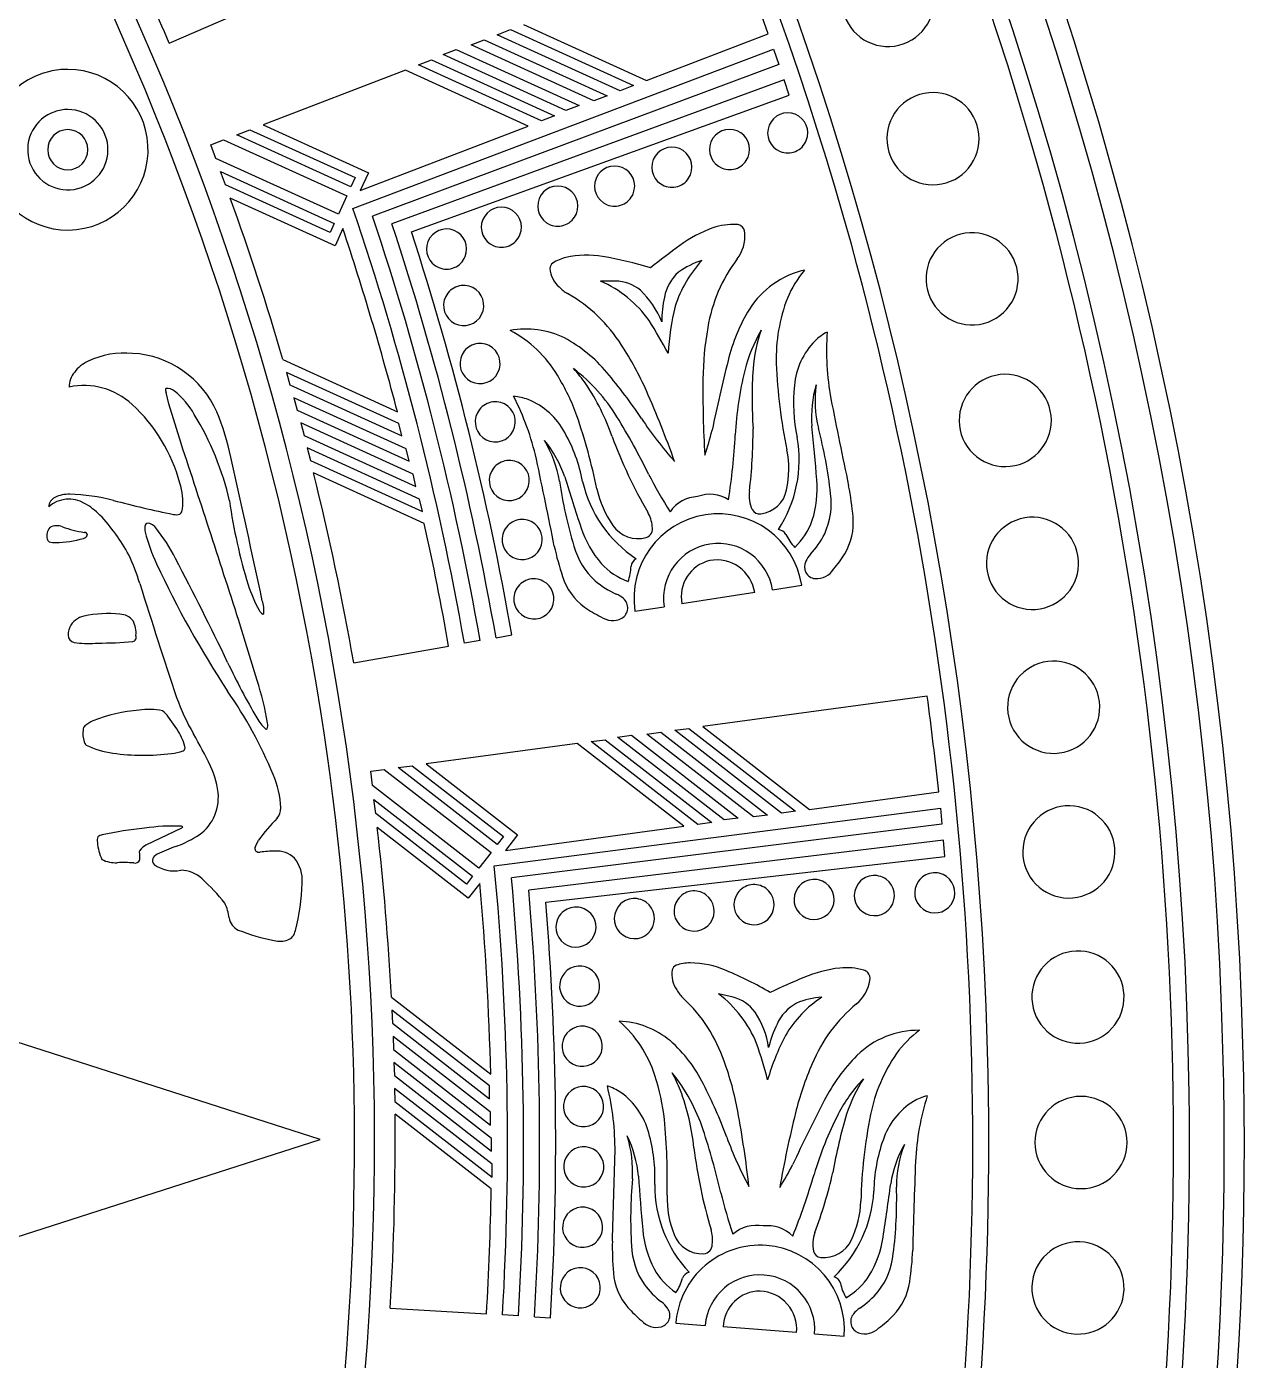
# Model space of a CAD drawing. Header units: metres. Extents: x 0.3 to 22.9, y 0.3 to 22.9.
# Drawn here: x 19.11 to 22.901, y 10.912 to 15.063 of the extents above; entities that cross this region are included whole.
import ezdxf

# ---------------------------------------------------------------- set-up
doc = ezdxf.new("R2010")
doc.units = ezdxf.units.M

msp = doc.modelspace()

# ---------------------------------------------------------------- linework, layer by layer
for p, q in [((19.553765, 15.011895), (19.829364, 15.130406)), ((20.657073, 15.069252), (21.039839, 14.894867)), ((20.575269, 15.037836), (20.616171, 15.053544)), ((20.958036, 14.86345), (20.575269, 15.037836)), ((20.616171, 15.053544), (20.998937, 14.879159)), ((21.039839, 14.894867), (21.418973, 15.04047)), ((20.12582, 14.497194), (21.435602, 14.992956)), ((20.406386, 14.976223), (20.447288, 14.991931)), ((20.447288, 14.991931), (20.830055, 14.817546)), ((20.493465, 15.00642), (20.534367, 15.022128)), ((20.876232, 14.832034), (20.493465, 15.00642)), ((20.534367, 15.022128), (20.917134, 14.847742)), ((21.435602, 14.992956), (21.451915, 14.945329)), ((21.451915, 14.945329), (20.186594, 14.473375)), ((20.329858, 14.943587), (20.37076, 14.959295)), ((20.712624, 14.769202), (20.329858, 14.943587)), ((20.37076, 14.959295), (20.753526, 14.78491)), ((20.789153, 14.801838), (20.406386, 14.976223)), ((20.288956, 14.927879), (19.84586, 14.757711)), ((20.671722, 14.753494), (20.288956, 14.927879)), ((21.467999, 14.897624), (20.247354, 14.449042)), ((20.998937, 14.879159), (20.958036, 14.86345)), ((21.483851, 14.849842), (21.467999, 14.897624)), ((20.308084, 14.424191), (21.483851, 14.849842)), ((20.917134, 14.847742), (20.876232, 14.832034)), ((20.753526, 14.78491), (20.712624, 14.769202)), ((20.830055, 14.817546), (20.789153, 14.801838)), ((19.764056, 14.726295), (19.804958, 14.742003)), ((19.804958, 14.742003), (20.132329, 14.592856)), ((19.84586, 14.757711), (20.173726, 14.608338)), ((20.148271, 14.552466), (20.671722, 14.753494)), ((19.683507, 14.695361), (19.723154, 14.710587)), ((19.698906, 14.652949), (19.683507, 14.695361)), ((19.723154, 14.710587), (20.106415, 14.535976)), ((20.119372, 14.564416), (19.764056, 14.726295)), ((20.080502, 14.479097), (19.698906, 14.652949)), ((19.713564, 14.611928), (20.067545, 14.450657)), ((19.728787, 14.57065), (19.713564, 14.611928)), ((20.054588, 14.422218), (19.728787, 14.57065)), ((20.132329, 14.592856), (20.119372, 14.564416)), ((20.173726, 14.608338), (20.148271, 14.552466)), ((20.070071, 14.380821), (19.743728, 14.529501)), ((20.106415, 14.535976), (20.080502, 14.479097)), ((20.067545, 14.450657), (20.054588, 14.422218)), ((20.094366, 14.434149), (20.070071, 14.380821)), ((20.943404, 14.270945), (20.897031, 14.270703)), ((19.90786, 14.026428), (20.264227, 13.86407)), ((20.269114, 13.827501), (19.919353, 13.986849)), ((19.919353, 13.986849), (19.92971, 13.947788)), ((19.92971, 13.947788), (20.278214, 13.789012)), ((19.552604, 13.889415), (19.543739, 13.924387)), ((20.291405, 13.74866), (19.941644, 13.908009)), ((19.941644, 13.908009), (19.952, 13.868948)), ((19.590645, 13.765654), (19.552604, 13.889415)), ((19.952, 13.868948), (20.300505, 13.710171)), ((20.312787, 13.670234), (19.963025, 13.829582)), ((19.963025, 13.829582), (19.973382, 13.790521)), ((20.278214, 13.789012), (20.269114, 13.827501)), ((19.973382, 13.790521), (20.321887, 13.631745)), ((20.33328, 13.592211), (19.983519, 13.75156)), ((19.983519, 13.75156), (19.993876, 13.712499)), ((20.300505, 13.710171), (20.291405, 13.74866)), ((19.993876, 13.712499), (20.342381, 13.553723)), ((20.348002, 13.516819), (20.003145, 13.673933)), ((20.321887, 13.631745), (20.312787, 13.670234)), ((20.342381, 13.553723), (20.33328, 13.592211)), ((21.432144, 13.30991), (21.52316, 13.324048)), ((21.376754, 13.301305), (21.150178, 13.266108)), ((21.003748, 13.243361), (21.094763, 13.2575)), ((19.844874, 13.234767), (19.847783, 13.236714)), ((19.827404, 13.02818), (19.77584, 13.197079)), ((20.571238, 13.160933), (20.620488, 13.169559)), ((20.128022, 13.0833), (20.423522, 13.135059)), ((20.521981, 13.152305), (20.472749, 13.143682)), ((21.914104, 12.978915), (21.214817, 12.884671)), ((19.57723, 12.876986), (19.551426, 12.914122)), ((21.127973, 12.872967), (21.171395, 12.878819)), ((21.460206, 12.61501), (21.127973, 12.872967)), ((21.171395, 12.878819), (21.503628, 12.620862)), ((21.214817, 12.884671), (21.54705, 12.626714)), ((20.82402, 12.832003), (20.353624, 12.768607)), ((21.156253, 12.574046), (20.82402, 12.832003)), ((20.867442, 12.837855), (20.910864, 12.843707)), ((21.199674, 12.579898), (20.867442, 12.837855)), ((20.910864, 12.843707), (21.243096, 12.58575)), ((20.949434, 12.851962), (20.992856, 12.857814)), ((21.281666, 12.594005), (20.949434, 12.851962)), ((20.992856, 12.857814), (21.325088, 12.599857)), ((21.041129, 12.861263), (21.084551, 12.867115)), ((21.373362, 12.603306), (21.041129, 12.861263)), ((21.084551, 12.867115), (21.416784, 12.609158)), ((20.181269, 12.745378), (20.223358, 12.75105)), ((20.186472, 12.700558), (20.181269, 12.745378)), ((20.223358, 12.75105), (20.556021, 12.49276)), ((20.26678, 12.756902), (20.310202, 12.762754)), ((20.575187, 12.517445), (20.26678, 12.756902)), ((20.310202, 12.762754), (20.594353, 12.54213)), ((20.353624, 12.768607), (20.638204, 12.547649)), ((20.517688, 12.44339), (20.186472, 12.700558)), ((21.54705, 12.626714), (21.949542, 12.680959)), ((20.191274, 12.657263), (20.498522, 12.418705)), ((20.196568, 12.613586), (20.191274, 12.657263)), ((20.565958, 12.450548), (21.954765, 12.63089)), ((21.503628, 12.620862), (21.460206, 12.61501)), ((21.954765, 12.63089), (21.959655, 12.580785)), ((20.479356, 12.39402), (20.196568, 12.613586)), ((21.959655, 12.580785), (20.619601, 12.413356)), ((21.243096, 12.58575), (21.199674, 12.579898)), ((21.325088, 12.599857), (21.281666, 12.594005)), ((21.416784, 12.609158), (21.373362, 12.603306)), ((19.482273, 12.515972), (19.593187, 12.56902)), ((19.595834, 12.572286), (19.591786, 12.574367)), ((19.593187, 12.56902), (19.595834, 12.572286)), ((20.484874, 12.350169), (20.201616, 12.570101)), ((20.594353, 12.54213), (20.575187, 12.517445)), ((20.60055, 12.499153), (21.156253, 12.574046)), ((20.638204, 12.547649), (20.60055, 12.499153)), ((19.461407, 12.494027), (19.462341, 12.498822)), ((19.821948, 12.511579), (19.832011, 12.530643)), ((21.964304, 12.530657), (20.673112, 12.375667)), ((21.968709, 12.480507), (21.964304, 12.530657)), ((20.556021, 12.49276), (20.517688, 12.44339)), ((20.726473, 12.337481), (21.968709, 12.480507)), ((20.498522, 12.418705), (20.479356, 12.39402)), ((20.023698, 11.59954), (17.603772, 12.376174)), ((20.520813, 12.396457), (20.484874, 12.350169)), ((20.245307, 12.042737), (20.554626, 11.802572)), ((21.309328, 12.04185), (21.264149, 12.052309)), ((20.550948, 11.765861), (20.247363, 12.001575)), ((20.247363, 12.001575), (20.248432, 11.961178)), ((20.248432, 11.961178), (20.550927, 11.726311)), ((20.554456, 11.684005), (20.250871, 11.919719)), ((20.250871, 11.919719), (20.25194, 11.879322)), ((20.25194, 11.879322), (20.554435, 11.644455)), ((20.557175, 11.602761), (20.25359, 11.838475)), ((20.25359, 11.838475), (20.254659, 11.798078)), ((20.254659, 11.798078), (20.557154, 11.563211)), ((20.559123, 11.522116), (20.255538, 11.75783)), ((20.255538, 11.75783), (20.256608, 11.717433)), ((20.550927, 11.726311), (20.550948, 11.765861)), ((20.256608, 11.717433), (20.559102, 11.482566)), ((20.556062, 11.44536), (20.256733, 11.677769)), ((20.554435, 11.644455), (20.554456, 11.684005)), ((17.603772, 10.822906), (20.023698, 11.59954)), ((20.557154, 11.563211), (20.557175, 11.602761)), ((20.559102, 11.482566), (20.559123, 11.522116)), ((20.242034, 11.074259), (20.541506, 11.056475)), ((20.641288, 11.05055), (20.591394, 11.053513)), ((20.691207, 11.047586), (20.741119, 11.044622)), ((21.131068, 11.028049), (21.222891, 11.020817)), ((21.507382, 10.99841), (21.278797, 11.016413)), ((21.563264, 10.994008), (21.655087, 10.986776))]:
    msp.add_line(p, q)
for centre, radius, start, end in [((11.590323, 11.584672), 11.094445, 17.13628, 47.742994), ((11.615187, 11.601175), 11.114976, 0.733349, 45.098529), ((11.615545, 11.601667), 11.28514, 1.489253, 44.435124), ((11.616186, 11.6019), 11.221993, 1.42175, 44.37078), ((11.592647, 11.586927), 10.466234, 15.509103, 48.00393), ((11.622016, 11.603312), 10.482922, 2.241389, 41.590101), ((11.608056, 11.597508), 8.522498, 9.001999, 45.113036), ((11.608595, 11.596673), 8.584593, -2.19347, 34.676619), ((11.556242, 11.570141), 8.706667, 23.284751, 27.258235), ((11.523469, 11.575834), 10.484498, 19.296286, 20.936093), ((21.79195, 15.144611), 0.14351, -70.8, 19.2), ((21.79195, 15.144611), 0.14351, -160.8, -70.8), ((19.237937, 14.679898), 0.250022, 102.984558, -170.426355), ((19.237934, 14.679898), 0.250021, 89.99736, 102.983892), ((19.237956, 14.679898), 0.250021, 3.08041, 90.002398), ((21.931799, 14.714036), 0.14351, 106.8, -163.2), ((21.931799, 14.714036), 0.14351, 16.8, 106.8), ((11.528173, 11.588533), 11.15272, -7.712732, 17.023252), ((19.237938, 14.679898), 0.125015, 109.060622, -165.941482), ((19.237934, 14.679898), 0.125013, 89.994436, 109.058868), ((19.237956, 14.679898), 0.125013, 4.526436, 90.004521), ((21.4796, 14.732132), 0.062504, 67.813679, 157.813679), ((21.4796, 14.732132), 0.062504, -22.186321, 67.813679), ((19.237944, 14.679903), 0.062504, 90, -180), ((19.237944, 14.679903), 0.062504, 0, 90), ((21.298506, 14.680507), 0.062504, 67.813679, 157.813679), ((21.298506, 14.680507), 0.062504, -22.186321, 67.813679), ((21.4796, 14.732132), 0.062504, 157.813679, -112.186321), ((21.931799, 14.714036), 0.14351, -73.2, 16.8), ((21.298506, 14.680507), 0.062504, 157.813679, -112.186321), ((21.4796, 14.732132), 0.062504, -112.186321, -22.186321), ((19.237944, 14.679903), 0.062504, -180, -90), ((19.237944, 14.679903), 0.062504, -90, 0), ((19.237956, 14.679898), 0.125013, -80.951649, 4.526436), ((19.237956, 14.679898), 0.250021, -83.841578, 3.08041), ((21.118793, 14.625321), 0.062504, 67.813679, 157.813679), ((21.118793, 14.625321), 0.062504, -22.186321, 67.813679), ((21.298506, 14.680507), 0.062504, -112.186321, -22.186321), ((21.931799, 14.714036), 0.14351, -163.2, -73.2), ((19.237937, 14.679898), 0.250022, -170.426355, -83.837269), ((19.237938, 14.679898), 0.125015, -165.941482, -80.943586), ((20.940453, 14.56659), 0.062504, 67.813679, 157.813679), ((20.940453, 14.56659), 0.062504, -22.186321, 67.813679), ((21.118793, 14.625321), 0.062504, 157.813679, -112.186321), ((20.940453, 14.56659), 0.062504, 157.813679, -112.186321), ((21.118793, 14.625321), 0.062504, -112.186321, -22.186321), ((11.55235, 11.578675), 8.706667, 16.327991, 19.810826), ((20.763482, 14.504324), 0.062504, 157.813679, -112.186321), ((20.763482, 14.504324), 0.062504, 67.813679, 157.813679), ((20.763482, 14.504324), 0.062504, -22.186321, 67.813679), ((20.940453, 14.56659), 0.062504, -112.186321, -22.186321), ((11.548374, 11.577429), 9.060773, 9.954195, 18.798587), ((20.587879, 14.438531), 0.062504, 67.813679, 157.813679), ((20.587879, 14.438531), 0.062504, -22.186321, 67.813679), ((11.539726, 11.57504), 9.119686, 9.959481, 18.530583), ((11.53413, 11.573409), 9.175486, 9.963335, 18.264489), ((20.587879, 14.438531), 0.062504, 157.813679, -112.186321), ((20.763482, 14.504324), 0.062504, -112.186321, -22.186321), ((21.311066, 14.24791), 0.199368, 87.369233, 108.983683), ((21.319327, 14.419979), 0.027103, 58.4154, 88.117952), ((11.563155, 11.581848), 8.995399, 14.697159, 18.486699), ((11.544634, 11.575877), 9.214713, 9.959364, 18.005302), ((20.417108, 14.370645), 0.062504, 67.813679, 157.813679), ((20.417108, 14.370645), 0.062504, -22.186321, 67.813679), ((20.587879, 14.438531), 0.062504, -112.186321, -22.186321), ((21.383146, 14.056932), 0.403451, 109.840665, 126.431536), ((21.227573, 14.41202), 0.118761, -37.288629, 4.059499), ((21.316519, 14.418891), 0.029558, 2.980282, 54.881143), ((22.053495, 14.277982), 0.14351, 104.4, -165.6), ((22.053495, 14.277982), 0.14351, 14.4, 104.4), ((20.417108, 14.370645), 0.062504, 157.813679, -112.186321), ((22.447726, 12.570164), 2.232026, 125.753616, 128.681748), ((11.520644, 11.588798), 10.535135, -7.626609, 15.39459), ((20.417108, 14.370645), 0.062504, -112.186321, -22.186321), ((20.763009, 14.308705), 0.02391, 129.926752, 176.233939), ((20.814308, 14.224342), 0.122428, 101.889961, 122.980854), ((20.853572, 14.070723), 0.280922, 79.821683, 103.271198), ((20.689066, 13.084223), 1.281027, 73.508105, 80.376695), ((21.484262, 14.081571), 0.371912, 136.984842, 162.601294), ((21.293559, 14.083336), 0.264721, 107.869507, 125.486553), ((21.706896, 14.049478), 0.482228, 142.943248, 170.855274), ((20.823378, 14.316355), 0.084447, -175.871576, -131.209264), ((21.230569, 14.196176), 0.137014, 131.441685, 169.452346), ((21.591078, 14.039087), 0.272237, 102.530566, 147.927113), ((21.779086, 14.093438), 0.325169, 139.448945, 157.500047), ((22.053495, 14.277982), 0.14351, -75.6, 14.4), ((20.470575, 14.194826), 0.062504, 63.049067, 153.049067), ((20.470575, 14.194826), 0.062504, -26.950933, 63.049067), ((20.850893, 14.331204), 0.114268, -136.691901, -119.711875), ((20.752929, 13.939953), 0.360779, 35.19623, 66.457992), ((20.942913, 14.151066), 0.11988, 49.479615, 89.765372), ((20.831129, 14.042053), 0.275741, 21.794531, 46.538686), ((22.053495, 14.277982), 0.14351, -165.6, -75.6), ((20.470575, 14.194826), 0.062504, 153.049067, -116.950933), ((20.554668, 13.813461), 0.482228, 32.29682, 60.208846), ((21.455466, 14.141582), 0.368317, 167.506993, 179.557121), ((21.959573, 14.03129), 0.515833, 158.794388, -178.152895), ((20.470575, 14.194826), 0.062504, -116.950933, -26.950933), ((21.888179, 14.00346), 0.782074, 165.991011, 176.865185), ((21.842913, 13.888869), 0.565437, 148.578984, 166.184712), ((20.446216, 13.79072), 0.367394, 30.673229, 62.639752), ((20.665457, 13.853417), 0.268372, 63.607064, 100.822636), ((19.789385, 13.342904), 1.49382, 28.087714, 32.607609), ((22.179031, 13.955186), 0.963517, 169.781418, 179.390396), ((21.832811, 13.868051), 0.502715, 150.163515, 165.611712), ((21.876125, 13.954414), 0.506589, 161.14076, 175.025346), ((21.690913, 13.950373), 0.184753, 118.672008, 133.138306), ((22.436036, 14.055458), 0.835714, 176.088177, -169.624858), ((20.521555, 14.014364), 0.062504, 63.049067, 153.049067), ((20.578348, 13.707373), 0.438112, 39.610283, 61.892506), ((20.157629, 13.541132), 0.963517, 23.761698, 33.370676), ((21.724804, 13.926795), 0.225296, 135.328082, 175.046253), ((19.415331, 13.781691), 0.265474, 84.818079, 115.39245), ((19.421756, 13.740208), 0.306375, 23.737244, 86.715678), ((20.521555, 14.014364), 0.062504, 153.049067, -116.950933), ((20.521555, 14.014364), 0.062504, -26.950933, 63.049067), ((19.355244, 13.910004), 0.123792, 115.735222, 141.578341), ((20.48194, 13.695825), 0.448498, 34.666782, 42.454899), ((20.47055, 13.555325), 0.560025, 31.578595, 52.322573), ((26.917335, 12.622668), 5.795446, 166.008375, 168.213391), ((22.383598, 13.737574), 1.0687, 166.173671, 177.053194), ((22.882196, 13.906684), 1.51353, 176.528079, -176.412391), ((23.061892, 14.076121), 1.61905, -177.824583, -168.22176), ((19.317276, 13.940256), 0.075246, 141.658919, 179.253279), ((20.521555, 14.014364), 0.062504, -116.950933, -26.950933), ((20.179612, 13.6195), 0.684137, 19.867389, 31.616227), ((20.276553, 13.561704), 0.693742, 18.952961, 34.128811), ((19.736793, 12.9817), 1.54927, 33.770861, 40.442932), ((24.638882, 13.927922), 3.42352, 179.37214, -176.666869), ((21.902621, 13.848428), 0.34904, 163.368455, -175.213524), ((21.924191, 13.898471), 0.359482, 172.027688, -166.355958), ((22.156825, 13.837214), 0.14351, 102, -168), ((22.156825, 13.837214), 0.14351, 12, 102), ((19.287829, 13.725171), 0.220865, 47.079415, 101.966123), ((19.558034, 13.931201), 0.015836, 158.128749, -154.515208), ((19.545123, 13.896321), 0.040818, 52.056136, 92.506043), ((19.41594, 13.735443), 0.247139, 29.149947, 51.371546), ((19.881897, 13.532282), 0.835714, 12.776952, 27.063918), ((20.608328, 13.728622), 0.184753, 70.013789, 84.480086), ((17.906603, 12.548916), 3.42352, 19.818964, 23.779954), ((21.99245, 13.891978), 0.495084, 173.706571, -167.461319), ((42.873749, 18.09997), 21.669695, -168.837684, -168.106035), ((19.097438, 13.513102), 0.50584, 14.789061, 47.64495), ((18.950992, 13.557098), 0.811317, 11.783314, 22.191608), ((20.568906, 13.832834), 0.062504, 63.049067, 153.049067), ((20.568906, 13.832834), 0.062504, -26.950933, 63.049067), ((20.586437, 13.693618), 0.225296, 28.105842, 67.824013), ((22.156825, 13.837214), 0.14351, -78, 12), ((18.86827, 13.387108), 0.895902, 12.883124, 31.545657), ((20.568906, 13.832834), 0.062504, 153.049067, -116.950933), ((18.931341, 13.209577), 1.997798, 11.987122, 18.757631), ((18.981002, 12.642632), 2.306954, 26.455642, 31.516888), ((21.978257, 14.471684), 1.142251, -146.600041, -138.154375), ((20.568906, 13.832834), 0.062504, -116.950933, -26.950933), ((20.354035, 13.556374), 0.495084, 10.613414, 29.445524), ((22.349905, 14.311993), 1.511325, -159.674329, -149.819413), ((20.494957, 13.985627), 0.770249, -19.471484, -13.448636), ((19.076132, 13.920745), 2.243846, -8.461265, -3.276078), ((19.794824, 13.806715), 1.576817, -6.906972, 0.191142), ((21.118035, 13.714959), 0.397272, -33.187674, 10.08077), ((12.884399, 12.932748), 8.715607, 4.737521, 5.838252), ((20.239876, 13.458406), 1.381441, 6.272023, 14.90226), ((22.156825, 13.837214), 0.14351, -168, -78), ((-49.882219, -9.177433), 73.16327, 17.807274, 18.275564), ((20.414244, 13.589181), 0.359482, 9.508052, 31.124407), ((20.453752, 13.551649), 0.34904, 18.365619, 39.78364), ((21.172438, 13.685226), 0.310426, -11.890904, 11.221058), ((-18.164912, 5.149167), 38.867523, 12.068932, 12.743423), ((20.612621, 13.650232), 0.062504, 63.049067, 153.049067), ((20.612621, 13.650232), 0.062504, -26.950933, 63.049067), ((-0.500046, 9.215504), 21.669695, 11.258129, 11.989779), ((11.55235, 11.578675), 8.706667, 9.951418, 13.924901), ((20.612621, 13.650232), 0.062504, 153.049067, -116.950933), ((29.105707, 16.255437), 8.715607, -162.686157, -161.585426), ((22.371489, 14.349882), 1.489176, -152.852291, -147.659707), ((19.396475, 13.581635), 0.199471, -5.504371, 17.682615), ((20.612621, 13.650232), 0.062504, -116.950933, -26.950933), ((22.135934, 13.846785), 1.381441, -171.750166, -163.119928), ((21.227628, 13.737407), 0.397272, -166.928676, -123.660231), ((21.189296, 13.688679), 0.310426, -168.068963, -144.957001), ((21.456091, 13.602978), 0.096926, 171.628093, -153.623361), ((21.383396, 13.640097), 0.094699, -82.419161, -11.471662), ((21.244257, 13.625626), 0.327085, -17.659171, 4.726831), ((20.812984, 13.465035), 0.872779, 4.68242, 11.150645), ((19.213911, 13.566043), 0.035407, 116.835082, 176.593867), ((19.241819, 13.498097), 0.094381, 59.205805, 132.081109), ((19.240222, 13.510611), 0.096759, 87.917265, 115.919957), ((19.231155, 13.01203), 0.595409, 75.512848, 88.789013), ((19.186596, 13.394287), 0.211904, 44.467924, 60.749583), ((20.164343, 16.525723), 3.04011, -104.949279, -101.336793), ((21.341297, 13.805047), 1.614489, -172.233132, -162.729187), ((21.202532, 13.491651), 0.108425, 92.037615, 145.379253), ((21.237735, 13.498862), 0.108425, 57.772842, 111.114479), ((21.386264, 13.579088), 0.228792, -24.399033, 7.594919), ((18.929118, 13.152207), 0.565282, 28.112417, 43.696783), ((19.57559, 13.583385), 0.039462, -102.973267, -73.637676), ((19.574193, 13.56218), 0.020836, -53.08501, 0.885591), ((21.263454, 13.283705), 0.262821, 98.829912, -171.170088), ((20.946509, 13.496346), 0.111883, 5.819648, 29.95356), ((21.263454, 13.283705), 0.262821, 8.829912, 98.829912), ((21.391836, 13.571092), 0.025194, -153.669456, -80.741021), ((21.49637, 13.518508), 0.187326, -30.923789, 5.444715), ((22.241606, 13.392506), 0.14351, 99.6, -170.4), ((22.241606, 13.392506), 0.14351, 9.6, 99.6), ((19.215249, 13.476917), 0.042658, 141.364195, -168.806344), ((19.204157, 13.466596), 0.043126, 66.953917, 121.02734), ((19.349388, 13.865442), 0.381406, -109.664664, -99.083691), ((19.512502, 13.499755), 0.035149, 157.126816, -162.891968), ((19.489657, 13.50432), 0.013182, 52.085416, 136.357486), ((19.476344, 13.474217), 0.045814, 39.486558, 62.135527), ((19.074172, 13.155356), 0.559046, 26.814334, 38.4974), ((11.550757, 11.578189), 9.008319, 9.95216, 12.427518), ((20.652688, 13.466555), 0.062504, 153.049067, -116.950933), ((20.652688, 13.466555), 0.062504, 63.049067, 153.049067), ((20.652688, 13.466555), 0.062504, -26.950933, 63.049067), ((21.146694, 13.605642), 0.327085, -161.574736, -139.188735), ((21.013071, 13.564242), 0.094699, -145.376244, -74.428745), ((21.029476, 13.500763), 0.029173, -71.998957, 13.737915), ((21.446934, 13.46569), 0.032009, 32.134217, 83.59631), ((21.351284, 13.599059), 0.21716, -46.247768, -19.546417), ((19.187519, 13.471929), 0.014495, -166.869805, -121.434466), ((19.194972, 13.515739), 0.058149, -104.961869, -85.219328), ((19.203843, 13.740519), 0.282756, -90.815546, -72.905091), ((19.283185, 13.486934), 0.017101, -77.244973, -23.870542), ((19.289437, 13.479418), 0.009405, 3.635941, 91.609276), ((19.948159, 13.60368), 0.482962, -166.314598, -153.893024), ((21.263454, 13.283705), 0.170714, 98.829912, -171.170088), ((21.263454, 13.283705), 0.170714, 8.829912, 98.829912), ((21.597204, 13.536523), 0.134405, -156.40057, -135.427421), ((21.354782, 13.604047), 0.267949, -43.124645, -26.478955), ((18.812783, 13.129675), 0.679408, 17.115908, 25.164279), ((11.301546, 9.048544), 9.349843, 25.570605, 27.788611), ((20.652688, 13.466555), 0.062504, -116.950933, -26.950933), ((21.606374, 13.627549), 0.872779, -167.998551, -161.530325), ((21.034422, 13.507019), 0.228792, -164.442825, -132.448872), ((21.023222, 13.378899), 0.032009, 119.555785, 171.017877), ((21.607939, 13.366754), 0.079034, 136.775917, 156.025149), ((21.362845, 13.600886), 0.34421, -41.0948, -31.265056), ((22.241606, 13.392506), 0.14351, -80.4, 9.6), ((22.248206, 14.656147), 3.012227, -155.168372, -146.528259), ((21.058733, 13.539134), 0.21716, -137.301489, -110.600137), ((20.857205, 13.384946), 0.134405, -21.420484, -0.447335), ((21.263031, 13.288848), 0.11512, 103.231365, -168.607568), ((21.258615, 13.283465), 0.119478, 8.587397, 100.578417), ((21.568752, 13.381819), 0.037169, 152.696235, -96.761068), ((21.568979, 13.407148), 0.062409, -94.229649, -31.397161), ((22.241606, 13.392506), 0.14351, -170.4, -80.4), ((39.180754, 19.499358), 20.661337, -162.625727, -161.591934), ((20.195663, 13.450529), 0.415259, -162.509499, -150.547289), ((20.689093, 13.281799), 0.062504, 63.049067, 153.049067), ((20.689093, 13.281799), 0.062504, -26.950933, 63.049067), ((20.957002, 13.408027), 0.187326, -162.292621, -125.924117), ((21.053555, 13.542345), 0.267949, -130.36895, -113.723261), ((20.689093, 13.281799), 0.062504, 153.049067, -116.950933), ((20.914083, 13.224628), 0.079034, 47.126946, 66.376177), ((20.944192, 13.253887), 0.037169, -60.086838, 50.455859), ((19.856952, 13.256867), 0.025185, -155.301989, -118.657754), ((19.762882, 13.247295), 0.085558, -7.104499, 19.540856), ((20.689093, 13.281799), 0.062504, -116.950933, -26.950933), ((21.047384, 13.536269), 0.34421, -125.58285, -115.753105), ((19.301219, 13.166617), 0.063229, 102.05422, 154.844512), ((19.360707, 12.886963), 0.34914, 83.477557, 102.017127), ((19.400187, 13.181531), 0.052312, 37.734785, 89.802559), ((19.358144, 13.173997), 0.092315, -3.766621, 25.367467), ((20.934024, 13.277087), 0.062409, -125.450745, -62.618257), ((19.290853, 13.170797), 0.052073, 154.158343, -169.038091), ((19.266242, 13.175185), 0.030118, -151.67387, -90.912249), ((19.436436, 13.162955), 0.014693, -73.036484, 19.801321), ((19.301952, 13.49904), 0.355814, -95.837653, -85.281787), ((19.336993, 14.346606), 1.202188, -90.275153, -85.050143), ((21.600666, 13.958215), 2.059714, -154.889747, -149.4546), ((22.307691, 12.944638), 0.14351, 97.2, -172.8), ((22.307691, 12.944638), 0.14351, 7.2, 97.2), ((18.596027, 12.205501), 1.386185, 22.460926, 34.710015), ((18.982343, 12.752316), 0.888948, 9.258581, 18.078894), ((20.234955, 13.212256), 0.699822, -160.171036, -149.950507), ((11.521773, 11.591773), 10.484498, 5.962953, 7.60276), ((22.307691, 12.944638), 0.14351, -82.8, 7.2), ((19.492112, 12.474489), 0.46224, 94.03146, 112.357162), ((19.490504, 12.743715), 0.19434, 77.462768, 99.145602), ((19.485294, 12.868665), 0.080248, 34.503196, 53.798959), ((11.549617, 11.591013), 8.581234, -19.361037, 8.983778), ((19.929137, 12.964638), 0.115358, -152.530197, -130.427079), ((22.307691, 12.944638), 0.14351, -172.8, -82.8), ((19.376442, 12.864337), 0.091666, 173.602972, -162.725324), ((19.304464, 12.873593), 0.019141, 136.335171, 177.134011), ((19.372135, 12.778207), 0.135792, 114.285286, 126.892137), ((19.432948, 12.777087), 0.175491, 14.987678, 34.698402), ((19.856374, 12.879199), 0.003134, -130.705656, -45.825021), ((19.831191, 12.887897), 0.029474, -21.799801, 14.625343), ((19.307343, 12.841199), 0.018879, -167.511244, -130.003928), ((19.410339, 13.06109), 0.261106, -116.163869, -97.084591), ((18.531129, 12.221721), 1.271014, 25.12714, 30.239425), ((19.474012, 13.468585), 0.673467, -98.18459, -82.634125), ((19.550181, 12.924285), 0.124027, -85.295125, -68.005651), ((19.592741, 12.818892), 0.010366, -67.957235, 20.193875), ((19.465078, 12.654038), 0.241928, 3.175615, 26.352889), ((19.627126, 12.622338), 0.27419, 1.83519, 24.28307), ((19.564311, 12.66352), 0.142377, -62.672626, 1.577507), ((19.854848, 12.629811), 0.046345, -40.791144, 1.617901), ((22.354963, 12.494396), 0.14351, 94.8, -175.2), ((22.354963, 12.494396), 0.14351, 4.8, 94.8), ((20.282067, 12.211014), 0.552009, 135.26513, 144.617706), ((19.37167, 12.529792), 0.042075, 164.168668, -171.584421), ((19.348733, 12.5199), 0.027647, 96.922079, 129.381509), ((19.585321, 11.459902), 1.113596, 95.590956, 102.441716), ((19.564959, 11.99993), 0.575064, 87.326062, 98.815506), ((19.45174, 12.84719), 0.357572, -69.901387, -60.157749), ((11.55053, 11.587876), 8.706667, 2.994657, 6.477493), ((19.481777, 12.536259), 0.152253, -175.24338, -154.665453), ((19.374961, 12.47887), 0.087765, -6.137623, 9.944514), ((19.50388, 12.470703), 0.050161, 115.51545, 145.904617), ((19.725927, 12.06258), 0.473633, 108.630987, 116.31193), ((19.832921, 12.505349), 0.012618, 150.413962, -138.66233), ((19.834413, 12.512468), 0.018948, -125.358701, -81.066042), ((19.888862, 12.116519), 0.380731, 90.907306, 97.775027), ((19.88708, 12.414073), 0.083238, 47.231655, 92.924677), ((22.354963, 12.494396), 0.14351, -85.2, 4.8), ((19.38597, 12.549832), 0.089133, -117.969328, -86.086237), ((19.41035, 12.015829), 0.445454, 85.780129, 92.353891), ((19.446783, 12.476736), 0.017058, -102.371424, -25.15176), ((19.517945, 12.46776), 0.016512, 156.918177, -130.926386), ((19.528945, 12.460624), 0.029516, 116.044663, 152.542242), ((19.569151, 12.5411), 0.105883, -125.857519, -78.913778), ((19.858228, 12.4059), 0.109947, -4.36861, 39.058322), ((22.354963, 12.494396), 0.14351, -175.2, -85.2), ((19.589991, 12.342373), 0.094821, 45.620306, 90.289719), ((11.546374, 11.587581), 9.060773, -3.379138, 5.465254), ((11.537408, 11.587251), 9.119686, -3.373852, 5.19725), ((21.74931, 12.35848), 0.062504, 54.480345, 144.480345), ((21.937427, 12.36695), 0.062504, 54.480345, 144.480345), ((21.937427, 12.36695), 0.062504, -35.519655, 54.480345), ((19.230083, 11.939849), 0.634701, 38.49389, 47.814102), ((19.29562, 12.418942), 0.672576, -14.600153, -1.824843), ((11.561776, 11.588472), 8.995399, 1.363825, 5.153365), ((11.531587, 11.586954), 9.175486, -3.369998, 4.931155), ((21.188077, 12.310431), 0.062504, 54.480345, 144.480345), ((21.374636, 12.330206), 0.062504, 54.480345, 144.480345), ((21.374636, 12.330206), 0.062504, -35.519655, 54.480345), ((21.561713, 12.346226), 0.062504, 144.480345, -125.519655), ((21.561713, 12.346226), 0.062504, 54.480345, 144.480345), ((21.561713, 12.346226), 0.062504, -35.519655, 54.480345), ((21.74931, 12.35848), 0.062504, 144.480345, -125.519655), ((21.74931, 12.35848), 0.062504, -35.519655, 54.480345), ((21.937427, 12.36695), 0.062504, 144.480345, -125.519655), ((19.615955, 12.278367), 0.124475, 4.830657, 27.015304), ((11.542377, 11.586934), 9.214713, -3.373969, 4.671968), ((21.002034, 12.286908), 0.062504, 54.480345, 144.480345), ((21.002034, 12.286908), 0.062504, -35.519655, 54.480345), ((21.188077, 12.310431), 0.062504, 144.480345, -125.519655), ((21.188077, 12.310431), 0.062504, -35.519655, 54.480345), ((21.374636, 12.330206), 0.062504, 144.480345, -125.519655), ((21.937427, 12.36695), 0.062504, -125.519655, -35.519655), ((19.79026, 12.297194), 0.05096, -170.575396, -115.774158), ((20.820211, 12.260235), 0.062504, 144.480345, -125.519655), ((20.820211, 12.260235), 0.062504, 54.480345, 144.480345), ((20.820211, 12.260235), 0.062504, -35.519655, 54.480345), ((21.002034, 12.286908), 0.062504, 144.480345, -125.519655), ((21.374636, 12.330206), 0.062504, -125.519655, -35.519655), ((21.561713, 12.346226), 0.062504, -125.519655, -35.519655), ((21.74931, 12.35848), 0.062504, -125.519655, -35.519655), ((20.024804, 12.918902), 0.715251, -111.032559, -101.624081), ((19.909039, 12.255781), 0.037977, -69.024351, -9.665441), ((21.002034, 12.286908), 0.062504, -125.519655, -35.519655), ((21.188077, 12.310431), 0.062504, -125.519655, -35.519655), ((19.89799, 12.296309), 0.079885, -102.508274, -72.031591), ((20.820211, 12.260235), 0.062504, -125.519655, -35.519655), ((22.383339, 12.042568), 0.14351, 92.4, -177.6), ((22.383339, 12.042568), 0.14351, 2.4, 92.4), ((20.831689, 12.076825), 0.062504, 49.715733, 139.715733), ((20.831689, 12.076825), 0.062504, -40.284267, 49.715733), ((21.203009, 12.113716), 0.084447, 170.795091, -144.542597), ((21.142503, 12.120194), 0.02391, 116.593419, 162.900605), ((21.172964, 12.026275), 0.122428, 88.556627, 109.64752), ((21.175743, 11.867742), 0.280922, 66.488349, 89.937865), ((20.788168, 10.945771), 1.281027, 60.174772, 67.043362), ((21.687861, 11.732195), 0.403451, 96.507332, 113.098203), ((21.661767, 11.934647), 0.199368, 74.035899, 95.65035), ((21.709487, 12.100173), 0.027103, 45.082067, 74.784618), ((20.831689, 12.076825), 0.062504, 139.715733, -130.284267), ((22.380873, 10.039993), 2.232026, 112.420283, 115.348415), ((21.618371, 12.113588), 0.118761, -50.621963, -9.273835), ((21.706503, 12.099762), 0.029558, -10.353051, 41.54781), ((21.233207, 12.121819), 0.114268, -150.025234, -133.045208), ((20.825567, 11.686346), 0.482228, 18.963487, 46.875513), ((21.047654, 11.763706), 0.360779, 21.862897, 53.124658), ((21.281204, 11.925316), 0.11988, 36.146281, 76.432038), ((21.791934, 11.732851), 0.371912, 123.651508, 149.26796), ((21.606779, 11.778547), 0.264721, 94.536173, 112.15322), ((22.383339, 12.042568), 0.14351, -87.6, 2.4), ((20.831689, 12.076825), 0.062504, -130.284267, -40.284267), ((11.584054, 11.583919), 10.521629, -21.859204, 2.338824), ((21.147293, 11.84502), 0.275741, 8.461197, 33.205353), ((21.571509, 11.902872), 0.137014, 118.108352, 156.119013), ((22.001165, 11.650279), 0.482228, 129.609915, 157.521941), ((22.383339, 12.042568), 0.14351, -177.6, -87.6), ((20.942584, 11.699676), 0.268372, 50.273731, 87.489303), ((20.714794, 11.689229), 0.367394, 17.339895, 49.306419), ((21.777754, 11.797885), 0.368317, 154.17366, 166.223787), ((20.839678, 11.889471), 0.062504, 139.715733, -130.284267), ((20.839678, 11.889471), 0.062504, 49.715733, 139.715733), ((20.839678, 11.889471), 0.062504, -40.284267, 49.715733), ((22.16695, 11.563695), 0.782074, 152.657677, 163.531852), ((21.886073, 11.666878), 0.272237, 89.197233, 134.593779), ((22.081548, 11.676406), 0.325169, 126.115612, 144.166713), ((11.621137, 11.5783), 11.217655, -32.652432, 1.542881), ((20.824143, 11.577657), 0.438112, 26.27695, 48.559173), ((11.620044, 11.578641), 11.281265, -31.438423, 1.606755), ((19.972395, 11.40496), 1.49382, 14.754381, 19.274275), ((20.839678, 11.889471), 0.062504, -130.284267, -40.284267), ((20.376427, 11.512922), 0.963517, 10.428365, 20.037343), ((22.438829, 11.449647), 0.963517, 156.448085, 166.057063), ((22.096477, 11.462632), 0.565437, 135.24565, 152.851379), ((22.242838, 11.57431), 0.515833, 145.461054, 168.513771), ((20.415891, 11.584108), 0.684137, 6.534056, 18.282894), ((20.684186, 11.454567), 0.560025, 18.245262, 38.989239), ((20.727671, 11.588653), 0.448498, 21.333448, 29.121566), ((22.081847, 11.444705), 0.502715, 136.830182, 152.278378), ((22.143909, 11.51875), 0.506589, 147.807427, 161.692013), ((20.843888, 11.701913), 0.062504, 49.715733, 139.715733), ((20.843888, 11.701913), 0.062504, -40.284267, 49.715733), ((20.858216, 11.591419), 0.184753, 56.680455, 71.146753), ((20.106087, 11.567898), 0.835714, -0.556381, 13.730584), ((20.49689, 11.505513), 0.693742, 5.619628, 20.795478), ((19.83792, 11.06562), 1.54927, 20.437527, 27.109598), ((20.843888, 11.701913), 0.062504, 139.715733, -130.284267), ((20.828842, 11.562407), 0.225296, 14.772508, 54.490679), ((26.742112, 9.060319), 5.795446, 152.675042, 154.880057), ((11.613054, 11.578109), 11.117427, -24.291397, 0.852075), ((21.990298, 11.526773), 0.225296, 121.994748, 161.712919), ((21.962759, 11.557531), 0.184753, 105.338675, 119.804972), ((22.712031, 11.487947), 0.835714, 162.754843, 177.041809), ((22.39277, 11.589949), 0.14351, 90, 180), ((22.39277, 11.589949), 0.14351, 0, 90), ((11.55053, 11.587876), 8.706667, -3.381915, 0.591568), ((17.957257, 11.066573), 3.42352, 6.48563, 10.446621), ((24.826087, 10.855837), 3.42352, 166.038807, 169.999797), ((22.587698, 11.190725), 1.0687, 152.840338, 163.719861), ((23.111855, 11.240291), 1.51353, 163.194746, 170.254276), ((23.325782, 11.363721), 1.61905, 168.842083, 178.444906), ((20.843888, 11.701913), 0.062504, -130.284267, -40.284267), ((19.106731, 11.473105), 1.997798, -1.346212, 5.424298), ((19.024307, 10.90999), 2.306954, 13.122309, 18.183555), ((20.637206, 11.500496), 0.359482, -3.825281, 17.791074), ((20.666993, 11.454864), 0.34904, 5.032285, 26.450306), ((20.571054, 11.482458), 0.495084, -2.71992, 16.11219), ((22.36258, 11.998524), 1.142251, -159.933374, -151.487709), ((22.242701, 11.431172), 0.495084, 160.373237, 179.205348), ((22.14525, 11.409511), 0.34904, 150.035121, 171.453142), ((22.177779, 11.453231), 0.359482, 158.694354, -179.689291), ((22.39277, 11.589949), 0.14351, 180, -90), ((22.39277, 11.589949), 0.14351, -90, 0), ((20.844314, 11.514152), 0.062504, 139.715733, -130.284267), ((20.844314, 11.514152), 0.062504, 49.715733, 139.715733), ((20.844314, 11.514152), 0.062504, -40.284267, 49.715733), ((-0.721976, 12.067878), 21.669695, -2.075204, -1.343555), ((22.687383, 11.75743), 1.511325, -173.007662, -163.152747), ((20.80717, 11.867642), 0.770249, -32.804818, -26.781969), ((43.531571, 10.710177), 21.669695, 177.828983, 178.560632), ((20.844314, 11.514152), 0.062504, -130.284267, -40.284267), ((22.371895, 11.354107), 1.381441, 174.916501, -176.453262), ((29.709271, 12.090493), 8.715607, -176.019491, -174.91876), ((21.462848, 11.457147), 0.397272, 179.737991, -136.993565), ((19.411627, 12.131712), 2.243846, -21.794599, -16.609411), ((20.084649, 11.855014), 1.576817, -20.240305, -13.142191), ((13.158945, 12.598258), 8.715607, -8.595813, -7.495082), ((11.548869, 11.587771), 9.008319, -3.381174, -0.905816), ((21.414312, 11.418573), 0.310426, 178.597704, -158.290335), ((22.717122, 11.78932), 1.489176, -166.185624, -160.993041), ((21.351032, 11.460578), 0.397272, -46.521008, -3.252563), ((20.437379, 11.413458), 1.381441, -7.06131, 1.568927), ((20.840943, 11.326186), 0.062504, 49.715733, 139.715733), ((20.840943, 11.326186), 0.062504, -40.284267, 49.715733), ((21.397112, 11.4191), 0.310426, -25.224237, -2.112276), ((20.840943, 11.326186), 0.062504, 139.715733, -130.284267), ((21.381753, 11.223803), 0.108425, 78.704282, 132.045919), ((21.353709, 11.347598), 0.327085, -174.90807, -152.522068), ((21.21414, 11.33813), 0.094699, -158.709577, -87.762078), ((21.133714, 11.287415), 0.111883, -7.513685, 16.620227), ((21.41767, 11.222701), 0.108425, 44.439508, 97.781146), ((21.654151, 11.273655), 0.096926, 158.294759, -166.956695), ((21.453251, 11.344544), 0.327085, -30.992504, -8.606503), ((11.609709, 11.580545), 8.582877, -44.599256, -2.086167), ((20.840943, 11.326186), 0.062504, -130.284267, -40.284267), ((21.80605, 11.262906), 0.872779, 178.668116, -174.863659), ((21.221719, 11.277525), 0.228792, -177.776158, -145.782206), ((21.393077, 11.007413), 0.262821, 85.496579, 175.496579), ((21.215464, 11.272579), 0.029173, -85.33229, 0.404582), ((21.393077, 11.007413), 0.262821, -4.503421, 85.496579), ((21.584275, 11.257446), 0.025194, -167.002789, -94.074354), ((21.591976, 11.326538), 0.094699, -95.752494, -24.804995), ((20.996568, 11.287741), 0.872779, -8.650914, -2.182688), ((22.383238, 11.137332), 0.14351, 87.6, 177.6), ((22.383238, 11.137332), 0.14351, -2.4, 87.6), ((21.580697, 11.266512), 0.228792, -37.732367, -5.738414), ((20.833759, 11.138015), 0.062504, 139.715733, -130.284267), ((20.833759, 11.138015), 0.062504, 49.715733, 139.715733), ((20.833759, 11.138015), 0.062504, -40.284267, 49.715733), ((21.123556, 11.199056), 0.187326, -175.625954, -139.25745), ((21.252781, 11.303169), 0.21716, -150.634822, -123.933471), ((21.021127, 11.199612), 0.134405, -34.753818, -13.780669), ((21.181275, 11.155442), 0.032009, 106.222451, 157.684544), ((21.393077, 11.007413), 0.170714, 85.496579, 175.496579), ((21.393077, 11.007413), 0.170714, -4.503421, 85.496579), ((21.613581, 11.142179), 0.032009, 18.800884, 70.262976), ((21.551265, 11.294011), 0.21716, -59.581101, -32.87975), ((21.248483, 11.307487), 0.267949, -143.702284, -127.056594), ((21.393851, 11.012514), 0.11512, 89.898032, 178.059099), ((21.388314, 11.008295), 0.119478, -4.745937, 87.245084), ((21.776135, 11.176448), 0.134405, -169.733903, -148.760755), ((21.555819, 11.298058), 0.267949, -56.457978, -39.812289), ((21.673864, 11.182173), 0.187326, -44.257122, -7.888618), ((22.383238, 11.137332), 0.14351, 177.6, -92.4), ((22.383238, 11.137332), 0.14351, -92.4, -2.4), ((20.833759, 11.138015), 0.062504, -130.284267, -40.284267), ((21.0395, 11.030498), 0.079034, 33.793613, 53.042844), ((21.241077, 11.302998), 0.34421, -138.916183, -129.086439), ((21.075544, 11.052025), 0.037169, -73.420171, 37.122526), ((21.712773, 11.032475), 0.037169, 139.362902, -110.094401), ((21.74743, 11.008779), 0.079034, 123.442584, 142.691815), ((21.562937, 11.293123), 0.34421, -54.428134, -44.598389), ((21.071001, 11.076944), 0.062409, -138.784078, -75.95159), ((21.718835, 11.057069), 0.062409, -107.562982, -44.730494)]:
    msp.add_arc(centre, radius, start, end)

doc.saveas('drawing.dxf')
